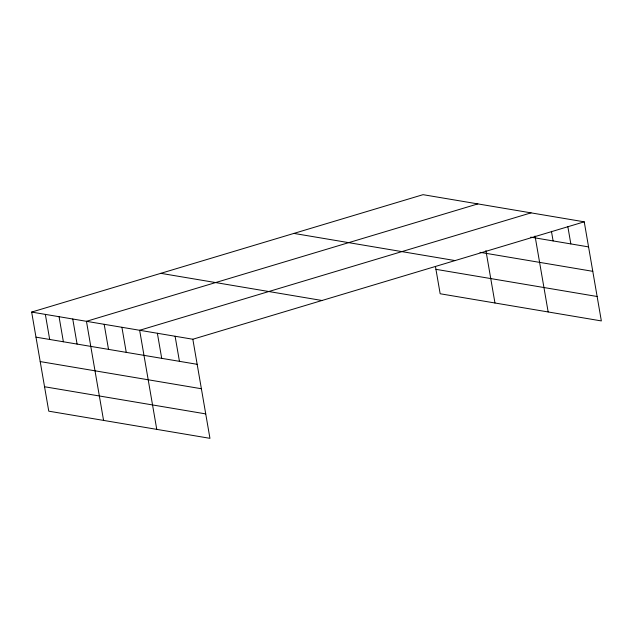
<?xml version="1.0" encoding="UTF-8"?>
<svg xmlns="http://www.w3.org/2000/svg" width="633" height="633" viewBox="0 0 633 633"><rect width="100%" height="100%" fill="white"/><g stroke="black" fill="none" stroke-linecap="round" stroke-linejoin="round"><path stroke-width="0.95" d="M31.65 312.077L192.836 339.241L209.95 438.329L48.765 411.173L31.65 312.077L423.05 194.671L584.235 221.827L601.35 320.923L440.164 293.759L435.441 266.43M477.852 203.905L86.452 321.311L103.567 420.407M531.04 212.862L139.648 330.276L156.762 429.372M192.836 339.241L584.235 221.827M530.707 237.153L588.563 246.902M480.004 252.322L592.781 271.328M293.886 233.411L455.072 260.574M435.947 269.334L597.133 296.497M160.814 273.329L321.999 300.493M35.978 337.152L197.164 364.315M40.203 361.578L201.389 388.741M44.547 386.747L205.733 413.903M567.833 226.559L570.831 243.919M551.438 231.282L553.107 240.928M535.043 236.014L548.162 311.958M485.915 250.581L494.966 302.993M175.104 336.25L179.44 361.324M157.372 333.267L161.708 358.341M121.916 327.293L126.244 352.359M104.184 324.302L108.512 349.376M72.755 319.008L77.084 344.075M59.051 316.698L63.379 341.773M45.354 314.387L49.683 339.462"/></g></svg>
